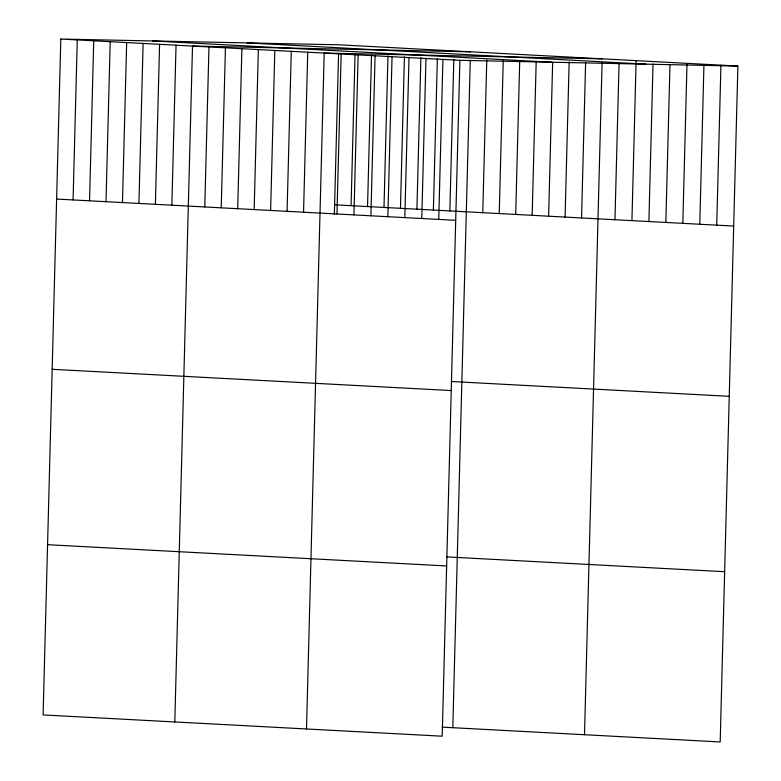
<?xml version="1.0" encoding="UTF-8"?>
<svg xmlns="http://www.w3.org/2000/svg" width="781" height="781" viewBox="0 0 781 781"><rect width="100%" height="100%" fill="white"/><g stroke="black" fill="none" stroke-linecap="round" stroke-linejoin="round"><path stroke-width="1.17" d="M60.811 39.05L43.111 714.937L442.192 736.2L459.892 60.313L60.811 39.05L338.808 44.8L737.889 66.063L720.189 741.95L442.222 727.14M73.082 199.926L77.27 39.929M89.542 200.805L93.74 40.807M106.011 201.683L110.199 41.686M122.471 202.562L126.659 42.555M138.93 203.441L143.118 43.433M155.39 204.319L159.588 44.312M171.859 205.188L176.047 45.191M174.807 721.956L192.507 46.069L470.504 51.81M204.778 206.945L208.966 46.948M221.238 207.824L225.436 47.817M237.707 208.703L241.895 48.695M254.167 209.581L258.355 49.574M270.626 210.46L274.814 50.453M287.086 211.329L291.284 51.331M303.555 212.207L307.743 52.21M306.503 728.976L324.203 53.088L602.2 58.829M334.366 214.531L338.583 53.284M336.972 213.994L341.17 53.987M351.079 205.676L355.043 54.153M353.939 214.892L358.128 54.895M367.539 206.555L371.512 55.031M370.897 215.8L375.085 55.793M383.998 207.434L387.972 55.91M387.854 216.698L392.052 56.701M400.468 208.302L404.431 56.788M404.822 217.606L409.01 57.599M416.927 209.181L420.891 57.667M421.779 218.504L425.967 58.507M433.387 210.06L437.36 58.546M438.746 219.412L442.934 59.415M449.856 210.938L453.82 59.424M452.804 727.707L470.279 60.293M482.775 212.696L486.778 59.961M499.235 213.564L503.237 60.84M515.704 214.443L519.697 61.719M532.164 215.322L536.196 61.377M548.623 216.2L552.655 62.255M565.083 217.079L569.154 61.924M581.552 217.958L585.613 62.802M584.5 734.716L602.102 62.47M614.969 219.734L619.069 63.368M631.936 220.642L636.125 60.635M648.894 221.54L653.023 63.964M665.851 222.448L669.981 64.872M682.819 223.346L686.977 64.559M699.776 224.254L703.935 65.467M716.733 225.162L720.931 65.155M459.892 60.313L737.889 66.063M247.069 42.896L646.151 64.159M152.549 40.944L551.63 62.207M334.619 204.798L733.701 226.06M56.622 199.057L455.704 220.32M451.272 381.499L729.239 396.309M52.161 369.296L451.242 390.559M446.683 556.892L724.651 571.712M47.573 544.699L446.654 565.961"/></g></svg>
